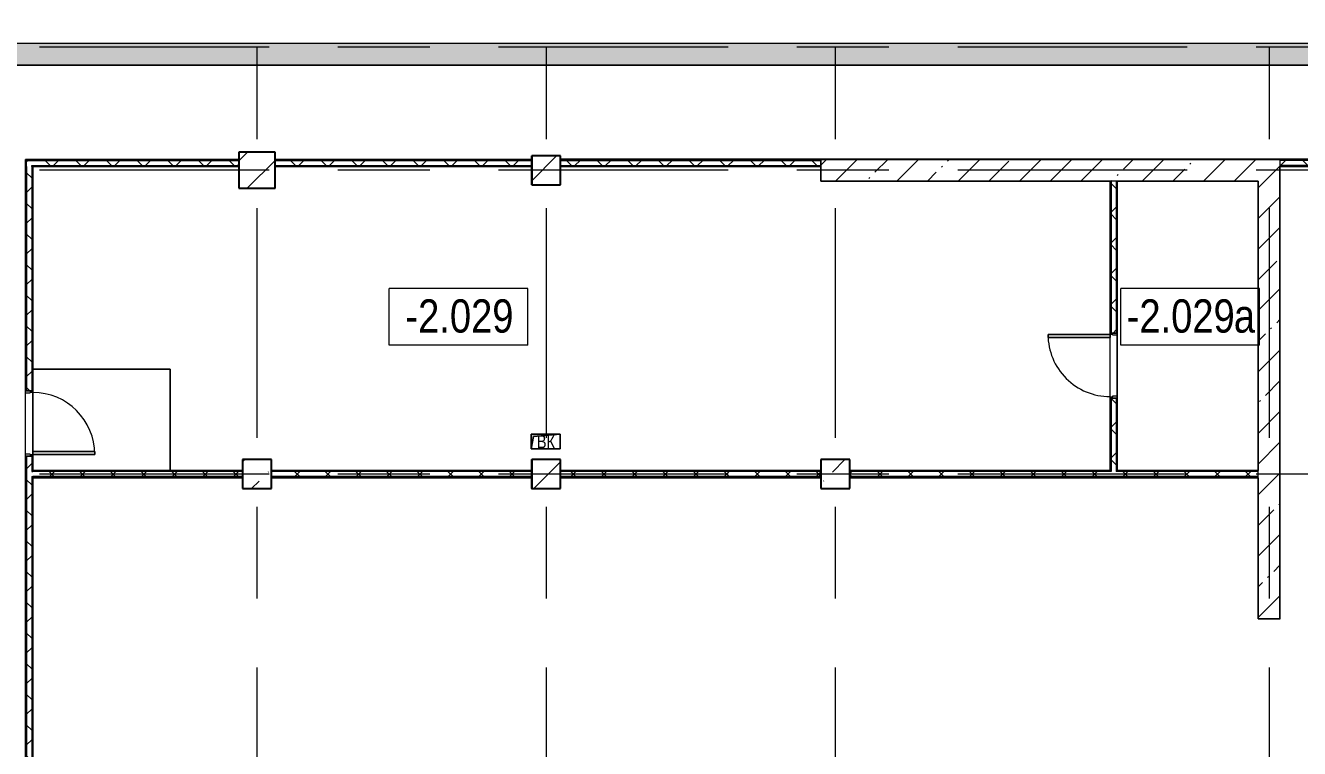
# Model space of a CAD drawing. Header units: millimetres. Extents: x 48966 to 155647, y -43515 to 30475.
# Drawn here: x 74731 to 92352, y 15725 to 25717 of the extents above; entities that cross this region are included whole.
import ezdxf

# ---------------------------------------------------------------- set-up
doc = ezdxf.new("R2010")
doc.units = ezdxf.units.MM
doc.linetypes.add('Осевые', pattern=[6350, 1270, -952.5, 3175, -952.5])
for name, color, linetype, lineweight in [('Двери', 7, 'Continuous', 9), ('Каркас_Импост', 7, 'Continuous', 9), ('Колонны', 7, 'Continuous', 9), ('Колонны-1', 7, 'Continuous', 25), ('Марки помещений', 7, 'Continuous', 9), ('Обобщенные модели', 7, 'Continuous', 9), ('Общие ребра', 7, 'Continuous', 9), ('Оси-2', 7, 'Осевые', 9), ('Панель', 7, 'Continuous', 9), ('Перекрытия', 7, 'Continuous', 9), ('Стены', 7, 'Continuous', 9), ('Стены-1', 7, 'Continuous', 18), ('Типовые аннотации', 7, 'Continuous', 9), ('Штриховка разреза-2', 7, 'Continuous', 9), ('Элементы узлов', 7, 'Continuous', 9), ('Элементы узлов-1', 7, 'Continuous', 5)]:
    doc.layers.add(name, color=color, linetype=linetype, lineweight=lineweight)
doc.layers.add('Перекрытия-1', color=7, linetype='Continuous', lineweight=9, true_color=0xffffff)
doc.styles.add('Arial', font='Arial.ttf', dxfattribs={"width": 0.8, "height": 180})
doc.styles.add('Arial Narrow_2', font='Arial Narrow.ttf', dxfattribs={"height": 460})
pattern_1 = [(45, (0, 0), (-493.914, 493.914), []), (45, (493.9, 0), (-493.914, 493.914), [873.125, -174.625, 6.706, -167.919])]
pattern_2 = [(45, (0, 0), (-212.132, 212.132), []), (135, (0, 0), (-212.132, -212.132), [])]
pattern_3 = [(45, (0, 0), (-424.264, 424.264), [600, -100, 20, -100]), (45, (0, 424), (-424.264, 424.264), [])]

# ---------------------------------------------------------------- blocks, each defined once
blk = doc.blocks.new('Колона монолитная27 - Колона монолитная-460798-План -2-го этажа на отм_ -16_650')
at = {"layer": 'Колонны'}
h = blk.add_hatch(dxfattribs=at)
h.set_pattern_fill('FP_14', color=256, style=0, pattern_type=2)
h.set_pattern_definition([(45, (-22400, -43800), (-493.914, 493.914), []), (45, (-21906.1, -43800), (-493.914, 493.914), [873.125, -174.625, 6.706, -167.919])])
h.paths.add_polyline_path([(63732, -24483), (63732, -24083), (63332, -24083), (63332, -24483)], flags=0)
at = {"layer": 'Колонны-1'}
for p, q in [((63732, -24083), (63332, -24083)), ((63332, -24083), (63332, -24483)), ((63732, -24483), (63732, -24083)), ((63332, -24483), (63732, -24483))]:
    blk.add_line(p, q, dxfattribs=at)
blk = doc.blocks.new('Колона монолитная28 - Колона монолитная-460810-План -2-го этажа на отм_ -16_650')
at = {"layer": 'Колонны'}
h = blk.add_hatch(dxfattribs=at)
h.set_pattern_fill('FP_15', color=256, style=0, pattern_type=2)
h.set_pattern_definition([(45, (-18400, -43800), (-493.914, 493.914), []), (45, (-17906.1, -43800), (-493.914, 493.914), [873.125, -174.625, 6.706, -167.919])])
h.paths.add_polyline_path([(63732, -24483), (63732, -24083), (63332, -24083), (63332, -24483)], flags=0)
at = {"layer": 'Колонны-1'}
for p, q in [((63732, -24083), (63332, -24083)), ((63332, -24083), (63332, -24483)), ((63732, -24483), (63732, -24083)), ((63332, -24483), (63732, -24483))]:
    blk.add_line(p, q, dxfattribs=at)
blk = doc.blocks.new('Колона монолитная29 - Колона монолитная-460822-План -2-го этажа на отм_ -16_650')
at = {"layer": 'Колонны'}
h = blk.add_hatch(dxfattribs=at)
h.set_pattern_fill('FP_16', color=256, style=0, pattern_type=2)
h.set_pattern_definition([(45, (-14400, -43800), (-493.914, 493.914), []), (45, (-13906.1, -43800), (-493.914, 493.914), [873.125, -174.625, 6.706, -167.919])])
h.paths.add_polyline_path([(63732, -24483), (63732, -24083), (63332, -24083), (63332, -24483)], flags=0)
at = {"layer": 'Колонны-1'}
for p, q in [((63732, -24083), (63332, -24083)), ((63332, -24083), (63332, -24483)), ((63732, -24483), (63732, -24083)), ((63332, -24483), (63732, -24483))]:
    blk.add_line(p, q, dxfattribs=at)
blk = doc.blocks.new('Колона монолитная34 - Колона монолитная-460882-План -2-го этажа на отм_ -16_650')
at = {"layer": 'Колонны'}
h = blk.add_hatch(dxfattribs=at)
h.set_pattern_fill('FP_1', color=256, style=0, pattern_type=2)
h.set_pattern_definition(pattern_1)
h.paths.add_polyline_path([(78182, 23467), (78182, 23967), (77682, 23967), (77682, 23467)], flags=0)
at = {"layer": 'Колонны-1'}
for p, q in [((78182, 23967), (77682, 23967)), ((77682, 23967), (77682, 23467)), ((78182, 23467), (78182, 23967)), ((77682, 23467), (78182, 23467))]:
    blk.add_line(p, q, dxfattribs=at)
blk = doc.blocks.new('Колона монолитная35 - Колона монолитная-460894-План -2-го этажа на отм_ -16_650')
at = {"layer": 'Колонны'}
h = blk.add_hatch(dxfattribs=at)
h.set_pattern_fill('FP_20', color=256, style=0, pattern_type=2)
h.set_pattern_definition([(45, (-18400, -8400), (-493.914, 493.914), []), (45, (-17906.1, -8400), (-493.914, 493.914), [873.125, -174.625, 6.706, -167.919])])
h.paths.add_polyline_path([(63732, 15117), (63732, 15517), (63332, 15517), (63332, 15117)], flags=0)
at = {"layer": 'Колонны-1'}
for p, q in [((63732, 15517), (63332, 15517)), ((63332, 15517), (63332, 15117)), ((63732, 15117), (63732, 15517)), ((63332, 15117), (63732, 15117))]:
    blk.add_line(p, q, dxfattribs=at)
blk = doc.blocks.new('Стена монолитная - Стена монолитная-463893-План -2-го этажа на отм_ -16_650')
at = {"layer": 'Штриховка разреза-2'}
h = blk.add_hatch(dxfattribs=at)
h.set_pattern_fill('FP_1', color=256, style=0, pattern_type=2)
h.set_pattern_definition(pattern_1)
h.paths.add_polyline_path([(150600, -31683), (149464, -28563), (149198, -28563), (139688, -2433), (139941, -2341), (136417, 7342), (136164, 7250), (133890, 13496), (133761, 13880), (133620, 14260), (133469, 14636), (133308, 15008), (133136, 15375), (132955, 15737), (132763, 16094), (132561, 16445), (132349, 16791), (132128, 17130), (131898, 17463), (131658, 17790), (131409, 18109), (131152, 18422), (131331, 18601), (131027, 18974), (130714, 19339), (130392, 19695), (130060, 20042), (129718, 20381), (129368, 20710), (129010, 21030), (128643, 21341), (128268, 21641), (127872, 21941), (127495, 22212), (127097, 22482), (126692, 22741), (126280, 22989), (125863, 23226), (125438, 23452), (125009, 23667), (124573, 23871), (124132, 24062), (123687, 24242), (120934, 25332), (120559, 25419), (120508, 25147), (120076, 25222), (119643, 25287), (119208, 25342), (118772, 25387), (118335, 25422), (117898, 25447), (117460, 25462), (117022, 25467), (109837, 25467), (109837, 25717), (100342, 25717), (100342, 25467), (61832, 25467), (61593, 25461), (61356, 25442), (61120, 25411), (60883, 25367), (60654, 25312), (60426, 25244), (60201, 25165), (59981, 25074), (59766, 24971), (59557, 24858), (59354, 24733), (59157, 24598), (58968, 24453), (58787, 24298), (58614, 24134), (58450, 23962), (58296, 23781), (58151, 23592), (58016, 23395), (57891, 23192), (57778, 22983), (57675, 22768), (57584, 22548), (57497, 22297), (57437, 22095), (57381, 21863), (57338, 21629), (57307, 21393), (57288, 21155), (57282, 20917), (57282, 20357), (57032, 20357), (57032, 15267), (57282, 15267), (57282, 13317), (57132, 13317), (57132, 5867), (57032, 5867), (57032, 2617), (57242, 2617), (57242, -43), (57032, -43), (57032, -2533), (57282, -2533), (57282, -21043), (57032, -21043), (57032, -21693), (57038, -21931), (57055, -22169), (57085, -22406), (57126, -22641), (57178, -22873), (57242, -23103), (57317, -23329), (57404, -23551), (57501, -23769), (57608, -23982), (57727, -24189), (57855, -24390), (57993, -24584), (58140, -24772), (58297, -24952), (58462, -25124), (58635, -25287), (58817, -25442), (59005, -25588), (59201, -25724), (59403, -25850), (59612, -25967), (59825, -26073), (59937, -25832), (60094, -25902), (60254, -25966), (60439, -26030), (74496, -30679), (74908, -30809), (75323, -30927), (75742, -31032), (76163, -31126), (76587, -31207), (77013, -31276), (77441, -31333), (77870, -31377), (77877, -31303), (78352, -31335), (78347, -31413), (78661, -31429), (78953, -31435), (79257, -31433), (91782, -31433), (91782, -31683), (108582, -31683), (108582, -31433), (142682, -31433), (142682, -31583), (144482, -31583), (144482, -31683)], flags=0)
h.paths.add_polyline_path([(150172, -31383), (143082, -31383), (143082, -31133), (108282, -31133), (108282, -31383), (92082, -31383), (92082, -31133), (79253, -31133), (78960, -31135), (78666, -31129), (78671, -31055), (77604, -30984), (77598, -31049), (77256, -31007), (76915, -30958), (76572, -30900), (76170, -30821), (75771, -30731), (75374, -30630), (74981, -30518), (74591, -30395), (60511, -25738), (60327, -25672), (60146, -25598), (59969, -25514), (59797, -25423), (59684, -25665), (59492, -25554), (59306, -25433), (59126, -25304), (58953, -25165), (58786, -25019), (58627, -24864), (58476, -24702), (58293, -24483), (58254, -24433), (58122, -24249), (57999, -24059), (57885, -23863), (57782, -23662), (57689, -23456), (57606, -23245), (57534, -23031), (57472, -22813), (57422, -22592), (57382, -22369), (57354, -22145), (57337, -21919), (57332, -21612), (57332, -21343), (57582, -21343), (57582, -2233), (57332, -2233), (57332, -343), (57542, -343), (57542, 2917), (57332, 2917), (57332, 13017), (57582, 13017), (57582, 15567), (57332, 15567), (57332, 20057), (57582, 20057), (57582, 20917), (57588, 21147), (57607, 21377), (57638, 21605), (57681, 21831), (57737, 22054), (57804, 22274), (57883, 22490), (57974, 22702), (58077, 22908), (58190, 23108), (58314, 23302), (58448, 23489), (58592, 23669), (58746, 23840), (58909, 24003), (59080, 24156), (59260, 24301), (59447, 24435), (59641, 24559), (59841, 24672), (60047, 24774), (60259, 24865), (60475, 24945), (60695, 25012), (60918, 25068), (61144, 25111), (61372, 25142), (61602, 25161), (61832, 25167), (100642, 25167), (100642, 25417), (109537, 25417), (109537, 25167), (117027, 25167), (117429, 25163), (117830, 25150), (118231, 25129), (118752, 25089), (118852, 25079), (119297, 25030), (119468, 25010), (119776, 24967), (120083, 24920), (120472, 24852), (123521, 23985), (123942, 23816), (124376, 23630), (124772, 23448), (125179, 23248), (125581, 23038), (125978, 22818), (126369, 22587), (126754, 22347), (127133, 22097), (127505, 21837), (127870, 21568), (128229, 21290), (128580, 21003), (128955, 20679), (129260, 20402), (129589, 20089), (129967, 19707), (130024, 19647), (130334, 19313), (130636, 18972), (130928, 18623), (130720, 18462), (131013, 18079), (131297, 17688), (131570, 17291), (131835, 16887), (132089, 16477), (132333, 16061), (132572, 15629), (132791, 15211), (133005, 14778), (133208, 14341), (133400, 13898), (133581, 13451), (133752, 12999), (135984, 6866), (136237, 6958), (139557, -2162), (139351, -2237), (145045, -17883), (145067, -17883), (145067, -17943), (149042, -28863), (149254, -28863), (150061, -31080)], flags=0)
at = {"layer": 'Стены-1'}
for p, q in [((100342, 25467), (61832, 25467)), ((61832, 25167), (100642, 25167))]:
    blk.add_line(p, q, dxfattribs=at)
blk = doc.blocks.new('Дверь - Однопольная - ДВ2__21х9-6240719-План -2-го этажа на отм_ -16_650')
at = {"layer": 'Двери'}
for p, q in [((-429, -50), (-389, -50)), ((-429, -908), (-429, -50)), ((-389, -50), (-389, -908)), ((-389, -908), (-429, -908))]:
    blk.add_line(p, q, dxfattribs=at)
blk.add_arc((-429, -50), 858, 270, 0, dxfattribs=at)
at = {"layer": 'Каркас_Импост'}
for p, q in [((-450, 50), (-420, 50)), ((-450, -50), (-450, 50)), ((-420, 50), (-420, -10)), ((420, 50), (450, 50)), ((420, -10), (420, 50)), ((450, 50), (450, -50)), ((-430, -50), (-450, -50)), ((-430, -10), (-430, -50)), ((-420, -10), (-430, -10)), ((430, -10), (420, -10)), ((430, -50), (430, -10)), ((450, -50), (430, -50))]:
    blk.add_line(p, q, dxfattribs=at)
at = {"layer": 'Панель'}
for p, q in [((-389, -50), (-429, -50)), ((-429, -50), (-429, -908)), ((-389, -908), (-389, -50)), ((-429, -908), (-389, -908))]:
    blk.add_line(p, q, dxfattribs=at)
blk = doc.blocks.new('170_ОтверстиеПрямоугольноеВертикальное - 170_ОтверстиеПрямоугольноеВертикальное-5689098-План -2-го этажа на отм_ -16_650')
at = {"layer": 'Обобщенные модели'}
for p, q in [((-200, -100), (-200, 100)), ((-200, 100), (200, 100)), ((200, 100), (200, -100)), ((200, -100), (-200, -100))]:
    blk.add_line(p, q, dxfattribs=at)
blk = doc.blocks.new('Марка помещения_Р - Марка помещения-4575829-План -2-го этажа на отм_ -16_650')
at = {"layer": 'Марки помещений'}
for p, q in [((-4.79375, -1.95625), (-4.79375, 1.95625)), ((4.79375, 1.95625), (-4.79375, 1.95625)), ((4.79375, -1.95625), (4.79375, 1.95625)), ((4.79375, -1.95625), (-4.79375, -1.95625))]:
    blk.add_line(p, q, dxfattribs=at)

msp = doc.modelspace()

# ---------------------------------------------------------------- hatches: boundary and pattern name
at = {"layer": 'Штриховка разреза-2'}
h = msp.add_hatch(dxfattribs=at)
h.set_pattern_fill('FP_53', color=256, style=0, pattern_type=2)
h.set_pattern_definition(pattern_2)
h.paths.add_polyline_path([(77681.6, 23782.1), (77681.6, 23852.1), (74746.6, 23852.1), (74746.6, 23782.1), (76967.9, 23782.1)], flags=0)
h = msp.add_hatch(dxfattribs=at)
h.set_pattern_fill('FP_53', color=256, style=0, pattern_type=2)
h.set_pattern_definition(pattern_2)
h.paths.add_polyline_path([(81731.6, 23782.1), (81731.6, 23852.1), (78181.6, 23852.1), (78181.6, 23782.1), (80354.2, 23782.1)], flags=0)
h = msp.add_hatch(dxfattribs=at)
h.set_pattern_fill('FP_53', color=256, style=0, pattern_type=2)
h.set_pattern_definition(pattern_2)
h.paths.add_polyline_path([(85731.6, 23782.1), (85731.6, 23852.1), (82131.6, 23852.1), (82131.6, 23782.1), (83740.5, 23782.1)], flags=0)
h = msp.add_hatch(dxfattribs=at)
h.set_pattern_fill('FP_57', color=256, style=0, pattern_type=2)
h.set_pattern_definition(pattern_3)
h.paths.add_polyline_path([(91781.6, 23567.1), (91781.6, 23867.1), (85731.6, 23867.1), (85731.6, 23567.1), (90513.1, 23567.1)], flags=0)
h = msp.add_hatch(dxfattribs=at)
h.set_pattern_fill('FP_57', color=256, style=0, pattern_type=2)
h.set_pattern_definition(pattern_3)
h.paths.add_polyline_path([(92081.6, 17517.1), (92081.6, 23867.1), (91781.6, 23867.1), (91781.6, 17517.1)], flags=0)
h = msp.add_hatch(dxfattribs=at)
h.set_pattern_fill('FP_53', color=256, style=0, pattern_type=2)
h.set_pattern_definition(pattern_2)
h.paths.add_polyline_path([(97931.6, 23782.1), (97931.6, 23852.1), (92081.6, 23852.1), (92081.6, 23782.1), (93899.4, 23782.1)], flags=0)
h = msp.add_hatch(dxfattribs=at)
h.set_pattern_fill('FP_53', color=256, style=0, pattern_type=2)
h.set_pattern_definition(pattern_2)
h.paths.add_polyline_path([(74746.6, 8382.1), (74816.6, 8382.1), (74816.6, 8467.1), (74746.6, 8467.1), (74746.6, 8452.1)], flags=0)
h.paths.add_polyline_path([(74816.6, 8469.1), (74816.6, 10717.1), (74746.6, 10717.1), (74746.6, 8469.1)], flags=0)
h.paths.add_polyline_path([(74746.6, 11717.1), (74816.6, 11717.1), (74816.6, 19767.1), (74746.6, 19767.1), (74746.6, 11841.9)], flags=0)
h.paths.add_polyline_path([(74746.6, 20667.1), (74816.6, 20667.1), (74816.6, 23782.1), (74746.6, 23782.1), (74746.6, 20678.7)], flags=0)
h = msp.add_hatch(dxfattribs=at)
h.set_pattern_fill('FP_53', color=256, style=0, pattern_type=2)
h.set_pattern_definition(pattern_2)
h.paths.add_polyline_path([(89816.6, 19552.1), (89816.6, 20567.1), (89746.6, 20567.1), (89746.6, 19552.1)], flags=0)
h.paths.add_polyline_path([(89816.6, 21467.1), (89816.6, 23567.1), (89746.6, 23567.1), (89746.6, 21467.1), (89771.6, 21467.1)], flags=0)
h = msp.add_hatch(dxfattribs=at)
h.set_pattern_fill('FP_53', color=256, style=0, pattern_type=2)
h.set_pattern_definition(pattern_2)
h.paths.add_polyline_path([(77731.6, 19482.1), (77731.6, 19552.1), (74816.6, 19552.1), (74816.6, 19482.1), (76967.9, 19482.1)], flags=0)
h = msp.add_hatch(dxfattribs=at)
h.set_pattern_fill('FP_53', color=256, style=0, pattern_type=2)
h.set_pattern_definition(pattern_2)
h.paths.add_polyline_path([(81731.6, 19482.1), (81731.6, 19552.1), (78131.6, 19552.1), (78131.6, 19482.1), (80354.2, 19482.1)], flags=0)
h = msp.add_hatch(dxfattribs=at)
h.set_pattern_fill('FP_53', color=256, style=0, pattern_type=2)
h.set_pattern_definition(pattern_2)
h.paths.add_polyline_path([(85731.6, 19482.1), (85731.6, 19552.1), (82131.6, 19552.1), (82131.6, 19482.1), (83740.5, 19482.1)], flags=0)
h = msp.add_hatch(dxfattribs=at)
h.set_pattern_fill('FP_53', color=256, style=0, pattern_type=2)
h.set_pattern_definition(pattern_2)
h.paths.add_polyline_path([(91781.6, 19482.1), (91781.6, 19552.1), (86131.6, 19552.1), (86131.6, 19482.1), (90513.1, 19482.1)], flags=0)
at = {"layer": 'Элементы узлов-1'}
msp.add_hatch(color=256, dxfattribs=at).paths.add_polyline_path([(81725.6, 19867.1), (81755.6, 20037.1), (82125.6, 20067.1), (81725.6, 20067.1)], flags=0)

# ---------------------------------------------------------------- linework, layer by layer
at = {"layer": 'Общие ребра'}
for p, q in [((74731.6, 23852.1), (74731.6, 23767.1)), ((74746.6, 23782.1), (74746.6, 23852.1)), ((74746.6, 23852.1), (77681.6, 23852.1)), ((78181.6, 23852.1), (81731.6, 23852.1)), ((82131.6, 23852.1), (85731.6, 23852.1)), ((85731.6, 23852.1), (85731.6, 23867.1)), ((85731.6, 23867.1), (85731.6, 23852.1)), ((85731.6, 23782.1), (85731.6, 23852.1)), ((85731.6, 23852.1), (85731.6, 23782.1)), ((92081.6, 23867.1), (92081.6, 23852.1)), ((97931.6, 23852.1), (92081.6, 23852.1)), ((92081.6, 23852.1), (92081.6, 23782.1)), ((74731.6, 23767.1), (74731.6, 20667.1)), ((74746.6, 23767.1), (74746.6, 23782.1)), ((74746.6, 23767.1), (74746.6, 20667.1)), ((74816.6, 23767.1), (74816.6, 23782.1)), ((74816.6, 23782.1), (77681.6, 23782.1)), ((74816.6, 23767.1), (74816.6, 20667.1)), ((74831.6, 20667.1), (74831.6, 23767.1)), ((78181.6, 23782.1), (81731.6, 23782.1)), ((82131.6, 23782.1), (85731.6, 23782.1)), ((85731.6, 23767.1), (85731.6, 23782.1)), ((85731.6, 23782.1), (85731.6, 23767.1)), ((85731.6, 23767.1), (85731.6, 23765.1)), ((85731.6, 23765.1), (85731.6, 23567.1)), ((97931.6, 23782.1), (92081.6, 23782.1)), ((92081.6, 23782.1), (92081.6, 23767.1)), ((85731.6, 23567.1), (89729.6, 23567.1)), ((89746.6, 23567.1), (89731.6, 23567.1)), ((89731.6, 23567.1), (89731.6, 21467.1)), ((89816.6, 23567.1), (89746.6, 23567.1)), ((89746.6, 23567.1), (89746.6, 21467.1)), ((89831.6, 23567.1), (89816.6, 23567.1)), ((89816.6, 23567.1), (89816.6, 21467.1)), ((89831.6, 21467.1), (89831.6, 23567.1)), ((89731.6, 20567.1), (89731.6, 19569.1)), ((89746.6, 20567.1), (89746.6, 19567.1)), ((89816.6, 20567.1), (89816.6, 19567.1)), ((89831.6, 19567.1), (89831.6, 20567.1)), ((74731.6, 19767.1), (74731.6, 11717.1)), ((74746.6, 19767.1), (74746.6, 11717.1)), ((74816.6, 19767.1), (74816.6, 19552.1)), ((74831.6, 19567.1), (74831.6, 19767.1)), ((89746.6, 19567.1), (89746.6, 19552.1)), ((89816.6, 19567.1), (89816.6, 19552.1)), ((91781.6, 19552.1), (91781.6, 19567.1)), ((74816.6, 19552.1), (74831.6, 19552.1)), ((74816.6, 19482.1), (74816.6, 11852.1)), ((74816.6, 19482.1), (74831.6, 19482.1)), ((77731.6, 19552.1), (74831.6, 19552.1)), ((77731.6, 19482.1), (74831.6, 19482.1)), ((81731.6, 19552.1), (78131.6, 19552.1)), ((81731.6, 19482.1), (78131.6, 19482.1)), ((85731.6, 19552.1), (82131.6, 19552.1)), ((85731.6, 19482.1), (82131.6, 19482.1)), ((89746.6, 19552.1), (86131.6, 19552.1)), ((91781.6, 19482.1), (86131.6, 19482.1)), ((91781.6, 19552.1), (89816.6, 19552.1)), ((91781.6, 19482.1), (91781.6, 19552.1)), ((91781.6, 19467.1), (91781.6, 19482.1)), ((91781.6, 17517.1), (91781.6, 19467.1)), ((91781.6, 19467.1), (91781.6, 17517.1)), ((91781.6, 17517.1), (92081.6, 17517.1))]:
    msp.add_line(p, q, dxfattribs=at)
at = {"layer": 'Оси-2'}
for p, q in [((150171.6, 25417.1), (50565.6, 25417.1)), ((77931.6, 25417.1), (77931.6, -41737.8)), ((81931.6, 25417.1), (81931.6, -41737.8)), ((85931.6, 25417.1), (85931.6, -41737.8)), ((91931.6, 25417.1), (91931.6, -41737.8)), ((150171.6, 23717.1), (50565.6, 23717.1)), ((150171.6, 19517.1), (50565.6, 19517.1))]:
    msp.add_line(p, q, dxfattribs=at)
at = {"layer": 'Перекрытия'}
for p, q in [((100641.6, 25167.1), (69631.6, 25167.1)), ((77681.6, 23867.1), (77681.6, 23967.1)), ((77681.6, 23967.1), (78181.6, 23967.1)), ((78181.6, 23967.1), (78181.6, 23867.1)), ((74731.6, 20667.1), (74731.6, 23867.1)), ((74731.6, 23867.1), (77681.6, 23867.1)), ((78181.6, 23867.1), (81731.6, 23867.1)), ((81731.6, 23867.1), (81731.6, 23917.1)), ((81731.6, 23917.1), (82131.6, 23917.1)), ((82131.6, 23917.1), (82131.6, 23867.1)), ((82131.6, 23867.1), (97931.6, 23867.1)), ((91781.6, 23567.1), (89831.6, 23567.1)), ((89831.6, 23567.1), (89831.6, 19567.1)), ((91781.6, 19567.1), (91781.6, 23567.1)), ((76731.6, 20967.1), (74831.6, 20967.1)), ((74831.6, 20967.1), (74831.6, 19567.1)), ((76731.6, 19567.1), (76731.6, 20967.1)), ((74831.6, 20667.1), (74731.6, 20667.1)), ((74831.6, 19767.1), (74831.6, 20667.1)), ((74731.6, 11717.1), (74731.6, 19767.1)), ((74731.6, 19767.1), (74831.6, 19767.1)), ((74831.6, 19567.1), (76731.6, 19567.1)), ((89831.6, 19567.1), (91781.6, 19567.1))]:
    msp.add_line(p, q, dxfattribs=at)
at = {"layer": 'Перекрытия-1'}
for p, q in [((77681.6, 23767.1), (74831.6, 23767.1)), ((74831.6, 23767.1), (74831.6, 20967.1)), ((77681.6, 23467.1), (77681.6, 23767.1)), ((81731.6, 23767.1), (78181.6, 23767.1)), ((78181.6, 23767.1), (78181.6, 23467.1)), ((81731.6, 23517.1), (81731.6, 23767.1)), ((85731.6, 23767.1), (82131.6, 23767.1)), ((82131.6, 23767.1), (82131.6, 23517.1)), ((85731.6, 23567.1), (85731.6, 23767.1)), ((97931.6, 23767.1), (92081.6, 23767.1)), ((92081.6, 23767.1), (92081.6, 17517.1)), ((78181.6, 23467.1), (77681.6, 23467.1)), ((82131.6, 23517.1), (81731.6, 23517.1)), ((89731.6, 23567.1), (85731.6, 23567.1)), ((89731.6, 21467.1), (89731.6, 23567.1)), ((89831.6, 21467.1), (89731.6, 21467.1)), ((89831.6, 20567.1), (89831.6, 21467.1)), ((74831.6, 20967.1), (76731.6, 20967.1)), ((76731.6, 20967.1), (76731.6, 19567.1)), ((89731.6, 19567.1), (89731.6, 20567.1)), ((89731.6, 20567.1), (89831.6, 20567.1)), ((76731.6, 19567.1), (77731.6, 19567.1)), ((77731.6, 19567.1), (77731.6, 19717.1)), ((77731.6, 19717.1), (78131.6, 19717.1)), ((78131.6, 19717.1), (78131.6, 19567.1)), ((78131.6, 19567.1), (81731.6, 19567.1)), ((81731.6, 19567.1), (81731.6, 19717.1)), ((81731.6, 19717.1), (82131.6, 19717.1)), ((82131.6, 19717.1), (82131.6, 19567.1)), ((82131.6, 19567.1), (85731.6, 19567.1)), ((85731.6, 19567.1), (85731.6, 19717.1)), ((85731.6, 19717.1), (86131.6, 19717.1)), ((86131.6, 19717.1), (86131.6, 19567.1)), ((86131.6, 19567.1), (89731.6, 19567.1)), ((77731.6, 19467.1), (74831.6, 19467.1)), ((74831.6, 19467.1), (74831.6, 11867.1)), ((77731.6, 19317.1), (77731.6, 19467.1)), ((81731.6, 19467.1), (78131.6, 19467.1)), ((78131.6, 19467.1), (78131.6, 19317.1)), ((81731.6, 19317.1), (81731.6, 19467.1)), ((85731.6, 19467.1), (82131.6, 19467.1)), ((82131.6, 19467.1), (82131.6, 19317.1)), ((85731.6, 19317.1), (85731.6, 19467.1)), ((91781.6, 19467.1), (86131.6, 19467.1)), ((86131.6, 19467.1), (86131.6, 19317.1)), ((91781.6, 17517.1), (91781.6, 19467.1)), ((78131.6, 19317.1), (77731.6, 19317.1)), ((82131.6, 19317.1), (81731.6, 19317.1)), ((86131.6, 19317.1), (85731.6, 19317.1)), ((92081.6, 17517.1), (91781.6, 17517.1))]:
    msp.add_line(p, q, dxfattribs=at)
at = {"layer": 'Стены'}
for p, q in [((89731.6, 21467.1), (89831.6, 21467.1)), ((89731.6, 20567.1), (89731.6, 21467.1)), ((89831.6, 21467.1), (89831.6, 20567.1)), ((74731.6, 20667.1), (74831.6, 20667.1)), ((74731.6, 19767.1), (74731.6, 20667.1)), ((74831.6, 20667.1), (74831.6, 19767.1)), ((89831.6, 20567.1), (89731.6, 20567.1)), ((74831.6, 19767.1), (74731.6, 19767.1))]:
    msp.add_line(p, q, dxfattribs=at)
at = {"layer": 'Стены-1'}
for p, q in [((78181.6, 23967.1), (78181.6, 23867.1)), ((78183.6, 23869.1), (78183.6, 23967.1)), ((77681.6, 23867.1), (74731.6, 23867.1)), ((74731.6, 23867.1), (74731.6, 23852.1)), ((77681.6, 23767.1), (77681.6, 23867.1)), ((81731.6, 23867.1), (78181.6, 23867.1)), ((78181.6, 23867.1), (78181.6, 23767.1)), ((78181.6, 23867.1), (78183.6, 23867.1)), ((81731.6, 23767.1), (81731.6, 23867.1)), ((85731.6, 23867.1), (82131.6, 23867.1)), ((82131.6, 23867.1), (82131.6, 23767.1)), ((97929.6, 23869.1), (82133.6, 23869.1)), ((82133.6, 23867.1), (97929.6, 23867.1)), ((91781.6, 23867.1), (85731.6, 23867.1)), ((92081.6, 23867.1), (91781.6, 23867.1)), ((97931.6, 23867.1), (92081.6, 23867.1)), ((74831.6, 23767.1), (77681.6, 23767.1)), ((78181.6, 23767.1), (81731.6, 23767.1)), ((78181.6, 23765.1), (78181.6, 23467.1)), ((78183.6, 23465.1), (78183.6, 23765.1)), ((82131.6, 23767.1), (85731.6, 23767.1)), ((92081.6, 23767.1), (97931.6, 23767.1)), ((92081.6, 17517.1), (92081.6, 23767.1)), ((92081.6, 23765.1), (92081.6, 17517.1)), ((92083.6, 17515.1), (92083.6, 23765.1)), ((78181.6, 23465.1), (78183.6, 23465.1)), ((89729.6, 23567.1), (89731.6, 23567.1)), ((89831.6, 23567.1), (91781.6, 23567.1)), ((91781.6, 23567.1), (91781.6, 19567.1)), ((89731.6, 21467.1), (89831.6, 21467.1)), ((74731.6, 20667.1), (74831.6, 20667.1)), ((89831.6, 20567.1), (89731.6, 20567.1)), ((74831.6, 19767.1), (74731.6, 19767.1)), ((77731.6, 19567.1), (74831.6, 19567.1)), ((77731.6, 19467.1), (77731.6, 19567.1)), ((81731.6, 19567.1), (78131.6, 19567.1)), ((78131.6, 19567.1), (78131.6, 19467.1)), ((81731.6, 19467.1), (81731.6, 19567.1)), ((85731.6, 19567.1), (82131.6, 19567.1)), ((82131.6, 19567.1), (82131.6, 19467.1)), ((85731.6, 19467.1), (85731.6, 19567.1)), ((89731.6, 19567.1), (86131.6, 19567.1)), ((86131.6, 19567.1), (86131.6, 19467.1)), ((89731.6, 19569.1), (89731.6, 19567.1)), ((91781.6, 19567.1), (89831.6, 19567.1)), ((74831.6, 11867.1), (74831.6, 19467.1)), ((74831.6, 19467.1), (77731.6, 19467.1)), ((78131.6, 19467.1), (81731.6, 19467.1)), ((82131.6, 19467.1), (85731.6, 19467.1)), ((86131.6, 19467.1), (91781.6, 19467.1)), ((91781.6, 19467.1), (91779.6, 19467.1)), ((91779.6, 19465.1), (91779.6, 17517.1)), ((81729.6, 19317.1), (81729.6, 19315.1)), ((81729.6, 19315.1), (82131.6, 19315.1)), ((82131.6, 19317.1), (81731.6, 19317.1)), ((91779.6, 17517.1), (91779.6, 17515.1)), ((91779.6, 17515.1), (92081.6, 17515.1)), ((92081.6, 17515.1), (92083.6, 17515.1))]:
    msp.add_line(p, q, dxfattribs=at)
at = {"layer": 'Элементы узлов'}
for p, q in [((82125.6, 20067.1), (81725.6, 20067.1)), ((81725.6, 20067.1), (81725.6, 19867.1)), ((81755.6, 20037.1), (81725.6, 19867.1)), ((81725.6, 19867.1), (81755.6, 20037.1)), ((82125.6, 20067.1), (81755.6, 20037.1)), ((81755.6, 20037.1), (82125.6, 20067.1)), ((82125.6, 19867.1), (82125.6, 20067.1)), ((81725.6, 19867.1), (82125.6, 19867.1))]:
    msp.add_line(p, q, dxfattribs=at)

# ---------------------------------------------------------------- block references
at = {"layer": 'Двери'}
for p, rotation in [((89781.6, 21017.1), 270), ((74781.6, 20217.1), 89.9999999999999)]:
    msp.add_blockref('Дверь - Однопольная - ДВ2__21х9-6240719-План -2-го этажа на отм_ -16_650', p, dxfattribs=dict(at, rotation=rotation))
at = {"layer": 'Колонны'}
for name, p in [('Колона монолитная34 - Колона монолитная-460882-План -2-го этажа на отм_ -16_650', (0, 0)), ('Колона монолитная35 - Колона монолитная-460894-План -2-го этажа на отм_ -16_650', (18400, 8400)), ('Колона монолитная29 - Колона монолитная-460822-План -2-го этажа на отм_ -16_650', (14400, 43800)), ('Колона монолитная28 - Колона монолитная-460810-План -2-го этажа на отм_ -16_650', (18400, 43800)), ('Колона монолитная27 - Колона монолитная-460798-План -2-го этажа на отм_ -16_650', (22400, 43800))]:
    msp.add_blockref(name, p, dxfattribs=at)
at = {"layer": 'Марки помещений', "xscale": 199.9999999999999, "yscale": 199.9999999999999, "zscale": 199.9999999999999}
for p in [(80720.1, 21690.8), (90841.3, 21690.8)]:
    msp.add_blockref('Марка помещения_Р - Марка помещения-4575829-План -2-го этажа на отм_ -16_650', p, dxfattribs=at)
at = {"layer": 'Стены'}
msp.add_blockref('Стена монолитная - Стена монолитная-463893-План -2-го этажа на отм_ -16_650', (0, 0), dxfattribs=at)
at = {"layer": 'Элементы узлов'}
msp.add_blockref('170_ОтверстиеПрямоугольноеВертикальное - 170_ОтверстиеПрямоугольноеВертикальное-5689098-План -2-го этажа на отм_ -16_650', (81925.6, 19967.1), dxfattribs=at)

# ---------------------------------------------------------------- texts
at = {"layer": 'Марки помещений', "char_height": 460, "attachment_point": 1, "style": 'Arial Narrow_2'}
for s, insert, width in [('-2.029', (79986.2, 21932.7), 1795.78), ('-2.029', (89962.4, 21932.7), 1795.78), ('\\fArial Narrow|b0|i0|c204|p34|;а', (91444.1, 21932.7), 352.742)]:
    msp.add_mtext(s, dxfattribs=dict(at, insert=insert, width=width))
at = {"layer": 'Типовые аннотации', "insert": (81803.5, 20055.1), "char_height": 180, "width": 307.848, "attachment_point": 1, "style": 'Arial'}
msp.add_mtext('ВК', dxfattribs=at)

doc.saveas('drawing.dxf')
